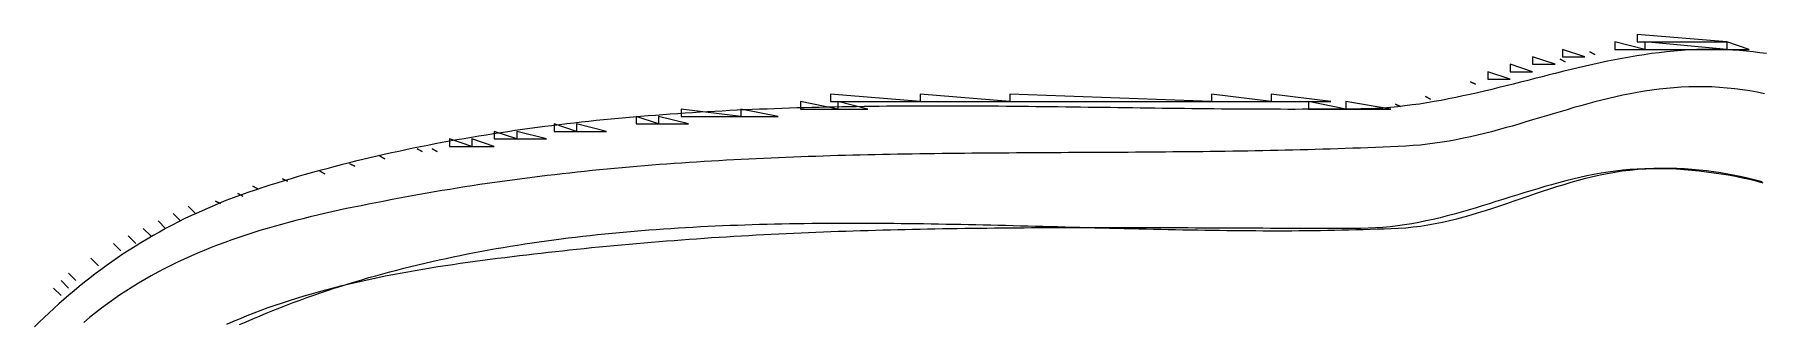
# Model space of a CAD drawing. Extents: x 0 to 2380, y 238 to 1416.
# Drawn here: x 1852.5 to 2083.6, y 1028 to 1066.7 of the extents above; entities that cross this region are included whole.
import ezdxf

# ---------------------------------------------------------------- set-up
doc = ezdxf.new("R2010")
doc.units = 0
doc.header["$MEASUREMENT"] = 0
for name, color, linetype in [('C117', 117, 'Continuous'), ('C127', 127, 'Continuous'), ('C139', 139, 'Continuous'), ('C157', 157, 'Continuous'), ('C18', 18, 'Continuous'), ('C207', 207, 'Continuous'), ('C250', 250, 'Continuous'), ('C251', 251, 'Continuous'), ('C252', 252, 'Continuous'), ('C253', 253, 'Continuous'), ('C254', 254, 'Continuous'), ('C39', 39, 'Continuous'), ('C87', 87, 'Continuous')]:
    doc.layers.add(name, color=color, linetype=linetype)

msp = doc.modelspace()

# ---------------------------------------------------------------- linework, layer by layer
at = {"layer": 'C117'}
msp.add_lwpolyline([(2023.07, 1057.65), (2023.07, 1056.65), (2028.07, 1056.65), (2023.07, 1057.65)], dxfattribs=at)
at = {"layer": 'C127'}
msp.add_lwpolyline([(2034.73, 1057.32), (2035.4, 1056.98), (2034.73, 1057.32)], dxfattribs=at)
at = {"layer": 'C139'}
msp.add_lwpolyline([(2068.07, 1065.65), (2068.07, 1064.65), (2079.07, 1064.65), (2068.07, 1065.65)], dxfattribs=at)
at = {"layer": 'C157'}
for points in [[(1890.73, 1048.32), (1891.4, 1047.98), (1890.73, 1048.32)], [(1876.73, 1044.32), (1877.4, 1043.98), (1876.73, 1044.32)]]:
    msp.add_lwpolyline(points, dxfattribs=at)
at = {"layer": 'C18'}
for points in [[(2084.38, 1064.08), (2083.48, 1064.21), (2082.58, 1064.32), (2081.68, 1064.42), (2080.76, 1064.5), (2079.85, 1064.56), (2078.93, 1064.61), (2078, 1064.64), (2077.07, 1064.65), (2076.04, 1064.64), (2075.03, 1064.62), (2074.01, 1064.57), (2073, 1064.5), (2071.99, 1064.42), (2070.99, 1064.32), (2069.99, 1064.21), (2068.99, 1064.08), (2068, 1063.94), (2067.01, 1063.79), (2066.02, 1063.62), (2065.04, 1063.44), (2064.05, 1063.26), (2063.07, 1063.06), (2062.1, 1062.85), (2061.12, 1062.64), (2060.15, 1062.42), (2059.18, 1062.19), (2058.21, 1061.96), (2057.24, 1061.72), (2056.27, 1061.48), (2055.3, 1061.24), (2054.34, 1060.99), (2053.37, 1060.75), (2052.41, 1060.5), (2051.44, 1060.26), (2050.48, 1060.01), (2049.52, 1059.77), (2048.56, 1059.53), (2047.59, 1059.29), (2046.63, 1059.06), (2045.67, 1058.84), (2044.7, 1058.62), (2043.74, 1058.41), (2042.77, 1058.2), (2041.81, 1058.01), (2040.84, 1057.82), (2039.87, 1057.65), (2038.9, 1057.49), (2037.92, 1057.33), (2036.95, 1057.2), (2035.97, 1057.07), (2035, 1056.96), (2034.02, 1056.87), (2033.03, 1056.79), (2032.05, 1056.73), (2031.06, 1056.69), (2030.07, 1056.67)], [(2030.07, 1056.67), (2029.09, 1056.66), (2028.12, 1056.65), (2027.14, 1056.64), (2026.16, 1056.63), (2025.19, 1056.63), (2024.21, 1056.62), (2023.23, 1056.62), (2022.25, 1056.62), (2021.27, 1056.61), (2020.28, 1056.61), (2019.3, 1056.62), (2018.32, 1056.62), (2017.33, 1056.62), (2016.35, 1056.63), (2015.36, 1056.63), (2014.38, 1056.64), (2013.39, 1056.64), (2012.4, 1056.65), (2011.42, 1056.66), (2010.43, 1056.67), (2009.44, 1056.68), (2008.45, 1056.69), (2007.46, 1056.7), (2006.47, 1056.71), (2005.48, 1056.72), (2004.49, 1056.74), (2003.49, 1056.75), (2002.5, 1056.76), (2001.51, 1056.77), (2000.52, 1056.79), (1999.52, 1056.8), (1998.53, 1056.81), (1997.53, 1056.83), (1996.54, 1056.84), (1995.54, 1056.86), (1994.55, 1056.87), (1993.55, 1056.88), (1992.55, 1056.9), (1991.56, 1056.91), (1990.56, 1056.92), (1989.56, 1056.93), (1988.56, 1056.95), (1987.57, 1056.96), (1986.57, 1056.97), (1985.57, 1056.98), (1984.57, 1056.99), (1983.57, 1057), (1982.57, 1057.01), (1981.57, 1057.02), (1980.57, 1057.02), (1979.57, 1057.03), (1978.57, 1057.04), (1977.57, 1057.04), (1976.57, 1057.04), (1975.57, 1057.05), (1974.57, 1057.05), (1973.57, 1057.05), (1972.57, 1057.05), (1971.57, 1057.05), (1970.57, 1057.05), (1969.57, 1057.04), (1968.57, 1057.04), (1967.57, 1057.03), (1966.57, 1057.02), (1965.57, 1057.01), (1964.57, 1057), (1963.57, 1056.99), (1962.57, 1056.97), (1961.57, 1056.96), (1960.57, 1056.94), (1959.57, 1056.92), (1958.57, 1056.9), (1957.57, 1056.88), (1956.57, 1056.85), (1955.57, 1056.83), (1954.57, 1056.8), (1953.57, 1056.77), (1952.57, 1056.73), (1951.58, 1056.7), (1950.58, 1056.66), (1949.58, 1056.62), (1948.58, 1056.58), (1947.58, 1056.54), (1946.59, 1056.49), (1945.59, 1056.44), (1944.59, 1056.39), (1943.6, 1056.34), (1942.6, 1056.28), (1941.61, 1056.22), (1940.61, 1056.16), (1939.62, 1056.1), (1938.62, 1056.03), (1937.63, 1055.96), (1936.63, 1055.89), (1935.64, 1055.81), (1934.65, 1055.73), (1933.66, 1055.65), (1932.67, 1055.57), (1931.67, 1055.48), (1930.68, 1055.39), (1929.69, 1055.29), (1928.7, 1055.2), (1927.72, 1055.1), (1926.73, 1054.99), (1925.74, 1054.89), (1924.75, 1054.78), (1923.77, 1054.66), (1922.78, 1054.55), (1921.79, 1054.42), (1920.81, 1054.3), (1919.83, 1054.17), (1918.84, 1054.04), (1917.86, 1053.9), (1916.88, 1053.77), (1915.9, 1053.62), (1914.92, 1053.47), (1913.94, 1053.32), (1912.96, 1053.17), (1911.98, 1053.01), (1911, 1052.85), (1910.03, 1052.68), (1909.05, 1052.51), (1908.08, 1052.33), (1907.1, 1052.15), (1906.13, 1051.97), (1905.16, 1051.78), (1904.18, 1051.59), (1903.21, 1051.39), (1902.24, 1051.19), (1901.28, 1050.98), (1900.31, 1050.77), (1899.34, 1050.56), (1898.38, 1050.33), (1897.41, 1050.11), (1896.45, 1049.88), (1895.48, 1049.65), (1894.52, 1049.41), (1893.56, 1049.16), (1892.6, 1048.91), (1891.64, 1048.66), (1890.69, 1048.4), (1889.73, 1048.13), (1888.77, 1047.86), (1887.82, 1047.59), (1886.87, 1047.31), (1885.92, 1047.02), (1884.97, 1046.73), (1884.02, 1046.43), (1883.07, 1046.13), (1882.06, 1045.8), (1881.06, 1045.46), (1880.08, 1045.11), (1879.11, 1044.75), (1878.15, 1044.38), (1877.21, 1044), (1876.28, 1043.61), (1875.36, 1043.21), (1874.45, 1042.8), (1873.55, 1042.38), (1872.66, 1041.96), (1871.79, 1041.52), (1870.93, 1041.08), (1870.07, 1040.63), (1869.23, 1040.17), (1868.4, 1039.7), (1867.58, 1039.22), (1866.77, 1038.73), (1865.97, 1038.24), (1865.18, 1037.74), (1864.4, 1037.23), (1863.64, 1036.71), (1862.88, 1036.18), (1862.12, 1035.65), (1861.38, 1035.11), (1860.65, 1034.56), (1859.93, 1034), (1859.21, 1033.44), (1858.51, 1032.87), (1857.81, 1032.3), (1857.12, 1031.71), (1856.44, 1031.12), (1855.77, 1030.52), (1855.1, 1029.92), (1854.45, 1029.31), (1853.8, 1028.69), (1853.15, 1028.07), (1852.52, 1027.44)]]:
    msp.add_lwpolyline(points, dxfattribs=at)
at = {"layer": 'C207'}
msp.add_lwpolyline([(1947.07, 1056.65), (1947.07, 1055.65), (1952.07, 1055.65), (1947.07, 1056.65)], dxfattribs=at)
at = {"layer": 'C250'}
for points in [[(2056.73, 1063.32), (2057.4, 1062.98), (2056.73, 1063.32)], [(2060.73, 1064.32), (2061.4, 1063.98), (2060.73, 1064.32)], [(1960.07, 1057.65), (1960.07, 1056.65), (1964.07, 1056.65), (1960.07, 1057.65)], [(1917.07, 1053.65), (1917.07, 1052.65), (1921.07, 1052.65), (1917.07, 1053.65)], [(1925.07, 1054.65), (1925.07, 1053.65), (1929.07, 1053.65), (1925.07, 1054.65)], [(1905.73, 1051.32), (1906.4, 1050.98), (1905.73, 1051.32)], [(1911.07, 1052.65), (1911.07, 1051.65), (1914.07, 1051.65), (1911.07, 1052.65)], [(1894.73, 1049.32), (1895.4, 1048.98), (1894.73, 1049.32)], [(1879.73, 1045.32), (1880.4, 1044.98), (1879.73, 1045.32)], [(1869.07, 1041.65), (1870.07, 1040.65), (1869.07, 1041.65)], [(1855.07, 1032.65), (1856.07, 1031.65), (1855.07, 1032.65)]]:
    msp.add_lwpolyline(points, dxfattribs=at)
at = {"layer": 'C251'}
for points in [[(2064.07, 1065.65), (2064.07, 1064.65), (2068.07, 1064.65), (2064.07, 1065.65)], [(2079.07, 1065.65), (2079.07, 1064.65), (2082.07, 1064.65), (2079.07, 1065.65)], [(1983.07, 1058.65), (1983.07, 1057.65), (2010.07, 1057.65), (1983.07, 1058.65)], [(2038.73, 1058.32), (2039.4, 1057.98), (2038.73, 1058.32)], [(1955.07, 1057.65), (1955.07, 1056.65), (1960.07, 1056.65), (1955.07, 1057.65)], [(2028.07, 1057.65), (2028.07, 1056.65), (2034.07, 1056.65), (2028.07, 1057.65)], [(1898.73, 1050.32), (1899.4, 1049.98), (1898.73, 1050.32)], [(1885.73, 1047.32), (1886.4, 1046.98), (1885.73, 1047.32)], [(1871.07, 1042.65), (1872.07, 1041.65), (1871.07, 1042.65)], [(1867.07, 1040.65), (1868.07, 1039.65), (1867.07, 1040.65)], [(1865.07, 1039.65), (1866.07, 1038.65), (1865.07, 1039.65)], [(1860.07, 1036.65), (1861.07, 1035.65), (1860.07, 1036.65)], [(1856.07, 1033.65), (1857.07, 1032.65), (1856.07, 1033.65)]]:
    msp.add_lwpolyline(points, dxfattribs=at)
at = {"layer": 'C252'}
for points in [[(1971.07, 1058.65), (1971.07, 1057.65), (1983.07, 1057.65), (1971.07, 1058.65)], [(2010.07, 1058.65), (2010.07, 1057.65), (2018.07, 1057.65), (2010.07, 1058.65)], [(2044.73, 1060.32), (2045.4, 1059.98), (2044.73, 1060.32)], [(1939.07, 1056.65), (1939.07, 1055.65), (1947.07, 1055.65), (1939.07, 1056.65)], [(1933.07, 1055.65), (1933.07, 1054.65), (1936.07, 1054.65), (1933.07, 1055.65)], [(1903.73, 1051.32), (1904.4, 1050.98), (1903.73, 1051.32)], [(2068.07, 1048.64), (2067.08, 1048.6), (2066.1, 1048.53), (2065.13, 1048.45), (2064.16, 1048.33), (2063.19, 1048.2), (2062.23, 1048.05), (2061.28, 1047.87), (2060.32, 1047.68), (2059.38, 1047.48), (2058.43, 1047.25), (2057.49, 1047.02), (2056.55, 1046.77), (2055.61, 1046.51), (2054.68, 1046.25), (2053.74, 1045.97), (2052.81, 1045.69), (2051.88, 1045.4), (2050.95, 1045.11), (2050.02, 1044.82), (2049.09, 1044.53), (2048.16, 1044.24), (2047.23, 1043.95), (2046.3, 1043.66), (2045.37, 1043.38), (2044.44, 1043.1), (2043.5, 1042.83), (2042.57, 1042.57), (2041.63, 1042.32), (2040.69, 1042.09), (2039.74, 1041.86), (2038.79, 1041.65), (2037.84, 1041.46), (2036.89, 1041.28), (2035.93, 1041.12), (2034.96, 1040.99), (2034, 1040.87), (2033.02, 1040.78), (2032.04, 1040.71), (2031.06, 1040.67), (2030.07, 1040.65), (2029.06, 1040.65), (2028.05, 1040.65), (2027.04, 1040.65), (2026.03, 1040.65), (2025.02, 1040.65), (2024.01, 1040.65), (2023, 1040.65), (2022, 1040.65), (2020.99, 1040.66), (2019.99, 1040.66), (2018.98, 1040.66), (2017.97, 1040.66), (2016.97, 1040.67), (2015.97, 1040.67), (2014.96, 1040.68), (2013.96, 1040.68), (2012.96, 1040.68), (2011.95, 1040.69), (2010.95, 1040.69), (2009.95, 1040.69), (2008.95, 1040.7), (2007.95, 1040.7), (2006.95, 1040.71), (2005.95, 1040.71), (2004.95, 1040.71), (2003.95, 1040.72), (2002.95, 1040.72), (2001.95, 1040.72), (2000.95, 1040.72), (1999.95, 1040.73), (1998.95, 1040.73), (1997.96, 1040.73), (1996.96, 1040.73), (1995.96, 1040.73), (1994.96, 1040.73), (1993.97, 1040.73), (1992.97, 1040.73), (1991.97, 1040.73), (1990.98, 1040.73), (1989.98, 1040.72), (1988.98, 1040.72), (1987.99, 1040.72), (1986.99, 1040.71), (1986, 1040.71), (1985, 1040.7), (1984.01, 1040.7), (1983.01, 1040.69), (1982.01, 1040.68), (1981.02, 1040.67), (1980.02, 1040.66), (1979.03, 1040.65), (1978.03, 1040.64), (1977.04, 1040.62), (1976.04, 1040.61), (1975.05, 1040.59), (1974.05, 1040.58), (1973.06, 1040.56), (1972.06, 1040.54), (1971.07, 1040.52), (1970.07, 1040.5), (1969.08, 1040.48), (1968.08, 1040.46), (1967.09, 1040.43), (1966.09, 1040.41), (1965.1, 1040.38), (1964.1, 1040.35), (1963.1, 1040.32), (1962.11, 1040.29), (1961.11, 1040.25), (1960.12, 1040.22), (1959.12, 1040.18), (1958.12, 1040.15), (1957.13, 1040.11), (1956.13, 1040.06), (1955.13, 1040.02), (1954.13, 1039.98), (1953.14, 1039.93), (1952.14, 1039.88), (1951.14, 1039.83), (1950.14, 1039.78), (1949.14, 1039.73), (1948.15, 1039.67), (1947.15, 1039.62), (1946.15, 1039.56), (1945.15, 1039.5), (1944.15, 1039.43), (1943.15, 1039.37), (1942.14, 1039.3), (1941.14, 1039.23), (1940.14, 1039.16), (1939.14, 1039.09), (1938.14, 1039.01), (1937.14, 1038.93), (1936.13, 1038.85), (1935.13, 1038.77), (1934.12, 1038.69), (1933.12, 1038.6), (1932.12, 1038.51), (1931.11, 1038.42), (1930.1, 1038.33), (1929.1, 1038.23), (1928.09, 1038.13), (1927.08, 1038.03), (1926.08, 1037.92), (1925.07, 1037.82)], [(2083.92, 1046.74), (2083.01, 1046.97), (2082.08, 1047.19), (2081.15, 1047.39), (2080.21, 1047.59), (2079.26, 1047.77), (2078.3, 1047.93), (2077.33, 1048.08), (2076.35, 1048.21), (2075.36, 1048.33), (2074.36, 1048.43), (2073.35, 1048.51), (2072.32, 1048.58), (2071.28, 1048.62), (2070.22, 1048.65), (2069.15, 1048.65), (2068.07, 1048.64)], [(1881.73, 1046.32), (1882.4, 1045.98), (1881.73, 1046.32)], [(1873.07, 1043.65), (1874.07, 1042.65), (1873.07, 1043.65)], [(1863.07, 1038.65), (1864.07, 1037.65), (1863.07, 1038.65)], [(1925.07, 1037.82), (1924.14, 1037.72), (1923.2, 1037.62), (1922.25, 1037.51), (1921.3, 1037.41), (1920.34, 1037.3), (1919.38, 1037.19), (1918.41, 1037.08), (1917.44, 1036.97), (1916.46, 1036.85), (1915.48, 1036.73), (1914.5, 1036.61), (1913.51, 1036.48), (1912.51, 1036.35), (1911.52, 1036.22), (1910.52, 1036.08), (1909.52, 1035.94), (1908.52, 1035.79), (1907.52, 1035.64), (1906.51, 1035.48), (1905.51, 1035.32), (1904.5, 1035.16), (1903.49, 1034.98), (1902.48, 1034.8), (1901.48, 1034.62), (1900.47, 1034.43), (1899.47, 1034.23), (1898.46, 1034.02), (1897.46, 1033.81), (1896.46, 1033.59), (1895.46, 1033.37), (1894.46, 1033.13), (1893.47, 1032.89), (1892.48, 1032.64), (1891.49, 1032.38), (1890.51, 1032.11), (1889.53, 1031.84), (1888.55, 1031.55), (1887.58, 1031.26), (1886.62, 1030.96), (1885.66, 1030.64), (1884.7, 1030.32), (1883.76, 1029.99), (1882.81, 1029.64), (1881.88, 1029.29), (1880.95, 1028.92), (1880.03, 1028.55), (1879.11, 1028.16), (1878.21, 1027.76)], [(1857.07, 1034.65), (1858.07, 1033.65), (1857.07, 1034.65)]]:
    msp.add_lwpolyline(points, dxfattribs=at)
at = {"layer": 'C253'}
for points in [[(2067.07, 1066.65), (2067.07, 1065.65), (2079.07, 1065.65), (2067.07, 1066.65)], [(2053.07, 1063.65), (2053.07, 1062.65), (2056.07, 1062.65), (2053.07, 1063.65)], [(2057.07, 1064.65), (2057.07, 1063.65), (2060.07, 1063.65), (2057.07, 1064.65)], [(2047.07, 1061.65), (2047.07, 1060.65), (2050.07, 1060.65), (2047.07, 1061.65)], [(2050.07, 1062.65), (2050.07, 1061.65), (2053.07, 1061.65), (2050.07, 1062.65)], [(2018.07, 1058.65), (2018.07, 1057.65), (2026.07, 1057.65), (2018.07, 1058.65)], [(1914.07, 1053.65), (1914.07, 1052.65), (1917.07, 1052.65), (1914.07, 1053.65)], [(1922.07, 1054.65), (1922.07, 1053.65), (1925.07, 1053.65), (1922.07, 1054.65)], [(1908.07, 1052.65), (1908.07, 1051.65), (1911.07, 1051.65), (1908.07, 1052.65)]]:
    msp.add_lwpolyline(points, dxfattribs=at)
at = {"layer": 'C254'}
msp.add_lwpolyline([(1959.07, 1058.65), (1959.07, 1057.65), (1971.07, 1057.65), (1959.07, 1058.65)], dxfattribs=at)
at = {"layer": 'C39'}
for points in [[(2084.11, 1058.71), (2083.13, 1058.91), (2082.14, 1059.08), (2081.14, 1059.23), (2080.13, 1059.36), (2079.12, 1059.47), (2078.1, 1059.55), (2077.07, 1059.61), (2076.03, 1059.64), (2075, 1059.65), (2073.98, 1059.63), (2072.97, 1059.59), (2071.97, 1059.52), (2070.97, 1059.43), (2069.99, 1059.32), (2069.01, 1059.2), (2068.04, 1059.05), (2067.07, 1058.88), (2066.11, 1058.71), (2065.16, 1058.51), (2064.21, 1058.3), (2063.26, 1058.08), (2062.32, 1057.85), (2061.39, 1057.61), (2060.46, 1057.36), (2059.53, 1057.1), (2058.6, 1056.84), (2057.68, 1056.57), (2056.75, 1056.3), (2055.83, 1056.02), (2054.91, 1055.75), (2053.99, 1055.47), (2053.07, 1055.19), (2052.15, 1054.92), (2051.23, 1054.64), (2050.31, 1054.38), (2049.39, 1054.12), (2048.46, 1053.86), (2047.54, 1053.61), (2046.61, 1053.37), (2045.67, 1053.15), (2044.74, 1052.93), (2043.8, 1052.73), (2042.85, 1052.54), (2041.9, 1052.36), (2040.94, 1052.2), (2039.98, 1052.06), (2039.01, 1051.94), (2038.04, 1051.83), (2037.06, 1051.75), (2036.07, 1051.69), (2035.06, 1051.64), (2034.05, 1051.6), (2033.04, 1051.55), (2032.03, 1051.51), (2031.02, 1051.47), (2030.01, 1051.43), (2029, 1051.39), (2027.99, 1051.36), (2026.98, 1051.32), (2025.98, 1051.29), (2024.97, 1051.26), (2023.96, 1051.23), (2022.96, 1051.2), (2021.95, 1051.17), (2020.95, 1051.15), (2019.94, 1051.13), (2018.94, 1051.1), (2017.93, 1051.08), (2016.93, 1051.06), (2015.93, 1051.04), (2014.92, 1051.03), (2013.92, 1051.01), (2012.92, 1050.99), (2011.92, 1050.98), (2010.92, 1050.96), (2009.91, 1050.95), (2008.91, 1050.94), (2007.91, 1050.93), (2006.91, 1050.92), (2005.91, 1050.91), (2004.91, 1050.9), (2003.91, 1050.89), (2002.91, 1050.88), (2001.91, 1050.87), (2000.91, 1050.87), (1999.91, 1050.86), (1998.92, 1050.85), (1997.92, 1050.85), (1996.92, 1050.84), (1995.92, 1050.84), (1994.92, 1050.83), (1993.93, 1050.83), (1992.93, 1050.82), (1991.93, 1050.81), (1990.93, 1050.81), (1989.94, 1050.8), (1988.94, 1050.8), (1987.94, 1050.79), (1986.95, 1050.79), (1985.95, 1050.78), (1984.96, 1050.78), (1983.96, 1050.77), (1982.96, 1050.76), (1981.97, 1050.76), (1980.97, 1050.75), (1979.98, 1050.74), (1978.98, 1050.73), (1977.99, 1050.72), (1976.99, 1050.71), (1975.99, 1050.7), (1975, 1050.69), (1974, 1050.68), (1973.01, 1050.67), (1972.01, 1050.65), (1971.02, 1050.64), (1970.02, 1050.62), (1969.03, 1050.61), (1968.03, 1050.59), (1967.04, 1050.57), (1966.04, 1050.55), (1965.05, 1050.53), (1964.05, 1050.51), (1963.06, 1050.48), (1962.06, 1050.46), (1961.07, 1050.43), (1960.07, 1050.41), (1959.08, 1050.38), (1958.08, 1050.35), (1957.09, 1050.31), (1956.09, 1050.28), (1955.1, 1050.24), (1954.1, 1050.21), (1953.11, 1050.17), (1952.11, 1050.13), (1951.11, 1050.09), (1950.12, 1050.04), (1949.12, 1049.99), (1948.13, 1049.95), (1947.13, 1049.9), (1946.13, 1049.84), (1945.14, 1049.79), (1944.14, 1049.73), (1943.14, 1049.67), (1942.15, 1049.61), (1941.15, 1049.55), (1940.15, 1049.48), (1939.15, 1049.42), (1938.16, 1049.35), (1937.16, 1049.27), (1936.16, 1049.2), (1935.16, 1049.12), (1934.16, 1049.04), (1933.16, 1048.96), (1932.16, 1048.87), (1931.17, 1048.78), (1930.17, 1048.69), (1929.17, 1048.6), (1928.17, 1048.5), (1927.17, 1048.4), (1926.16, 1048.3), (1925.16, 1048.19), (1924.16, 1048.08), (1923.16, 1047.97), (1922.16, 1047.85), (1921.16, 1047.74), (1920.15, 1047.61), (1919.15, 1047.49), (1918.15, 1047.36), (1917.15, 1047.23), (1916.14, 1047.09), (1915.14, 1046.96), (1914.13, 1046.81), (1913.13, 1046.67), (1912.12, 1046.52), (1911.12, 1046.37), (1910.11, 1046.21), (1909.11, 1046.05), (1908.1, 1045.88), (1907.09, 1045.72), (1906.08, 1045.54), (1905.08, 1045.37), (1904.07, 1045.19), (1903.09, 1045.01), (1902.11, 1044.83), (1901.13, 1044.65), (1900.15, 1044.47), (1899.17, 1044.28), (1898.19, 1044.09), (1897.21, 1043.9), (1896.23, 1043.7), (1895.26, 1043.5), (1894.28, 1043.3), (1893.3, 1043.09), (1892.33, 1042.87), (1891.35, 1042.65), (1890.38, 1042.43), (1889.41, 1042.19), (1888.45, 1041.95), (1887.48, 1041.71), (1886.52, 1041.45), (1885.56, 1041.19), (1884.61, 1040.92), (1883.65, 1040.65), (1882.7, 1040.36), (1881.76, 1040.06), (1880.81, 1039.76), (1879.88, 1039.44), (1878.94, 1039.12), (1878.01, 1038.78), (1877.09, 1038.44), (1876.17, 1038.08), (1875.25, 1037.71), (1874.34, 1037.33), (1873.44, 1036.94), (1872.54, 1036.53), (1871.65, 1036.11), (1870.76, 1035.68), (1869.88, 1035.23), (1869.01, 1034.77), (1868.14, 1034.3), (1867.28, 1033.81), (1866.43, 1033.31), (1865.58, 1032.79), (1864.75, 1032.25), (1863.91, 1031.7), (1863.09, 1031.13), (1862.28, 1030.55), (1861.47, 1029.95), (1860.67, 1029.33), (1859.89, 1028.69), (1859.11, 1028.04)], [(2035.07, 1040.69), (2036.07, 1040.75), (2037.06, 1040.85), (2038.04, 1040.97), (2039.03, 1041.12), (2040.01, 1041.29), (2040.98, 1041.49), (2041.95, 1041.71), (2042.92, 1041.95), (2043.88, 1042.21), (2044.84, 1042.48), (2045.8, 1042.77), (2046.76, 1043.07), (2047.72, 1043.38), (2048.67, 1043.69), (2049.62, 1044.01), (2050.58, 1044.34), (2051.53, 1044.67), (2052.49, 1044.99), (2053.44, 1045.32), (2054.39, 1045.64), (2055.35, 1045.96), (2056.31, 1046.26), (2057.27, 1046.56), (2058.23, 1046.85), (2059.2, 1047.12), (2060.17, 1047.38), (2061.14, 1047.62), (2062.12, 1047.84), (2063.1, 1048.03), (2064.08, 1048.21), (2065.07, 1048.36), (2066.07, 1048.48), (2067.15, 1048.58), (2068.23, 1048.66), (2069.28, 1048.71), (2070.33, 1048.74), (2071.36, 1048.74), (2072.38, 1048.72), (2073.38, 1048.67), (2074.38, 1048.61), (2075.36, 1048.52), (2076.33, 1048.42), (2077.3, 1048.29), (2078.25, 1048.14), (2079.2, 1047.98), (2080.13, 1047.8), (2081.06, 1047.61), (2081.99, 1047.4), (2082.9, 1047.17), (2083.81, 1046.93)], [(1879.96, 1027.75), (1880.85, 1028.14), (1881.74, 1028.53), (1882.64, 1028.91), (1883.54, 1029.28), (1884.44, 1029.65), (1885.34, 1030.01), (1886.24, 1030.36), (1887.15, 1030.7), (1888.06, 1031.04), (1888.97, 1031.37), (1889.89, 1031.69), (1890.8, 1032.01), (1891.72, 1032.32), (1892.64, 1032.63), (1893.56, 1032.92), (1894.49, 1033.21), (1895.41, 1033.5), (1896.34, 1033.78), (1897.27, 1034.05), (1898.2, 1034.31), (1899.13, 1034.57), (1900.07, 1034.83), (1901.01, 1035.07), (1901.95, 1035.31), (1902.89, 1035.55), (1903.83, 1035.78), (1904.77, 1036), (1905.72, 1036.22), (1906.67, 1036.43), (1907.61, 1036.64), (1908.57, 1036.84), (1909.52, 1037.04), (1910.47, 1037.23), (1911.43, 1037.42), (1912.38, 1037.6), (1913.34, 1037.77), (1914.3, 1037.94), (1915.26, 1038.1), (1916.23, 1038.26), (1917.19, 1038.42), (1918.15, 1038.57), (1919.12, 1038.71), (1920.09, 1038.86), (1921.06, 1038.99), (1922.03, 1039.12), (1923, 1039.25), (1923.97, 1039.37), (1924.95, 1039.49), (1925.92, 1039.6), (1926.9, 1039.71), (1927.87, 1039.82), (1928.85, 1039.92), (1929.83, 1040.02), (1930.81, 1040.11), (1931.79, 1040.2), (1932.78, 1040.28), (1933.76, 1040.37), (1934.74, 1040.44), (1935.73, 1040.52), (1936.71, 1040.59), (1937.7, 1040.65), (1938.69, 1040.72), (1939.68, 1040.78), (1940.66, 1040.83), (1941.65, 1040.89), (1942.64, 1040.94), (1943.63, 1040.99), (1944.63, 1041.03), (1945.62, 1041.07), (1946.61, 1041.11), (1947.6, 1041.14), (1948.6, 1041.18), (1949.59, 1041.21), (1950.59, 1041.23), (1951.58, 1041.26), (1952.58, 1041.28), (1953.57, 1041.3), (1954.57, 1041.31), (1955.57, 1041.33), (1956.56, 1041.34), (1957.56, 1041.35), (1958.56, 1041.36), (1959.56, 1041.36), (1960.56, 1041.37), (1961.55, 1041.37), (1962.55, 1041.37), (1963.55, 1041.37), (1964.55, 1041.36), (1965.55, 1041.36), (1966.55, 1041.35), (1967.55, 1041.34), (1968.55, 1041.33), (1969.54, 1041.32), (1970.54, 1041.31), (1971.54, 1041.29), (1972.54, 1041.28), (1973.54, 1041.26), (1974.54, 1041.24), (1975.54, 1041.22), (1976.53, 1041.2), (1977.53, 1041.18), (1978.53, 1041.16), (1979.53, 1041.14), (1980.52, 1041.12), (1981.52, 1041.09), (1982.52, 1041.07), (1983.51, 1041.04), (1984.51, 1041.02), (1985.5, 1040.99), (1986.5, 1040.97), (1987.49, 1040.94), (1988.49, 1040.91), (1989.48, 1040.89), (1990.47, 1040.86), (1991.46, 1040.83), (1992.46, 1040.81), (1993.45, 1040.78), (1994.44, 1040.75), (1995.43, 1040.73), (1996.41, 1040.7), (1997.4, 1040.68), (1998.39, 1040.65), (1999.37, 1040.63), (2000.36, 1040.6), (2001.35, 1040.58), (2002.33, 1040.56), (2003.31, 1040.54), (2004.29, 1040.51), (2005.27, 1040.49), (2006.25, 1040.48), (2007.23, 1040.46), (2008.21, 1040.44), (2009.19, 1040.43), (2010.16, 1040.41), (2011.14, 1040.4), (2012.11, 1040.39), (2013.08, 1040.38), (2014.06, 1040.37), (2015.03, 1040.36), (2015.99, 1040.36), (2016.96, 1040.35), (2017.93, 1040.35), (2018.89, 1040.35), (2019.86, 1040.35), (2020.82, 1040.35), (2021.78, 1040.36), (2022.74, 1040.37), (2023.7, 1040.38), (2024.65, 1040.39), (2025.61, 1040.41), (2026.56, 1040.42), (2027.51, 1040.44), (2028.46, 1040.46), (2029.41, 1040.49), (2030.36, 1040.51), (2031.3, 1040.54), (2032.25, 1040.58), (2033.19, 1040.61), (2034.13, 1040.65), (2035.07, 1040.69)]]:
    msp.add_lwpolyline(points, dxfattribs=at)
at = {"layer": 'C87'}
msp.add_lwpolyline([(1936.07, 1055.65), (1936.07, 1054.65), (1940.07, 1054.65), (1936.07, 1055.65)], dxfattribs=at)

doc.saveas('drawing.dxf')
